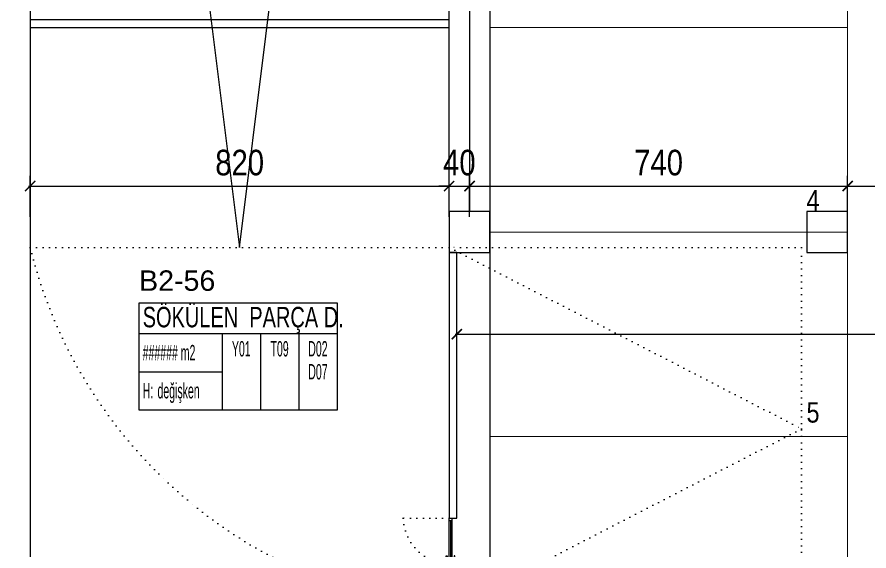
# Model space of a CAD drawing. Header units: metres. Extents: x -17822 to 152406, y -4219 to 19791.
# Drawn here: x 14 to 1682, y 216 to 1261 of the extents above; entities that cross this region are included whole.
import ezdxf
from ezdxf.enums import TextEntityAlignment as Align

# ---------------------------------------------------------------- set-up
doc = ezdxf.new("R2010")
doc.units = ezdxf.units.M
doc.header["$LTSCALE"] = 100
doc.header["$MEASUREMENT"] = 0
doc.linetypes.add('DOT2', pattern=[0.125, 0, -0.125])
doc.linetypes.add('HIDDEN', pattern=[0.375, 0.25, -0.125])
doc.layers.get('0').update_dxf_attribs({"color": 9, "lineweight": 9})
for name, color, linetype, lineweight in [('00', 9, 'Continuous', 9), ('01', 9, 'Continuous', 9), ('06B', 9, 'Continuous', 9), ('06D', 9, 'Continuous', 9), ('10', 9, 'Continuous', 9), ('15', 9, 'Continuous', 9), ('20', 9, 'DOT2', 9), ('21', 9, 'Continuous', 9), ('21_mahal200', 9, 'Continuous', 9), ('25', 9, 'Continuous', 9)]:
    doc.layers.add(name, color=color, linetype=linetype, lineweight=lineweight)
doc.styles.add('Arial', font='arial.ttf', dxfattribs={"height": 2.5})
doc.styles.add('MuuM_TEXT-STANDART', font='ARIALN.TTF')
doc.dimstyles.new('MuuM_DIM200', dxfattribs={"dimscale": 20, "dimtxt": 2, "dimasz": 1, "dimexe": 1, "dimexo": 1, "dimgap": 1, "dimtad": 1, "dimdec": 1, "dimrnd": 0.5, "dimdsep": 46, "dimtxsty": 'MuuM_TEXT-STANDART', "dimblk": 'ARCHTICK', "dimcen": 0, "dimdle": 0.15, "dimclrd": 256, "dimclre": 256, "dimclrt": 256, "dimadec": 0, "dimazin": 0, "dimtfac": 5, "dimtdec": 1, "dimtix": 1, "dimtmove": 2, "dimatfit": 3, "dimldrblk": 'DOT', "dimfxl": 3, "dimfxlon": 1, "dimtolj": 1, "dimlwd": -1, "dimlwe": -1, "dimarcsym": 0})

# ---------------------------------------------------------------- blocks, each defined once
blk = doc.blocks.new('p-kolon_80x80')
blk.add_lwpolyline([(-40, -40), (40, -40), (40, 40), (-40, 40)], close=True)
blk = doc.blocks.new('2.bod.sitatik')
at = {"layer": '01'}
for points in [[(40, -8750), (0, -8750), (0, -2950), (40, -2950), (40, -8710), (40, -8710)], [(860, -7750), (860, -7210), (900, -7210), (900, -7750)]]:
    blk.add_lwpolyline(points, close=True, dxfattribs=at)
for p in [(900, -7790), (1600, -7790)]:
    blk.add_blockref('p-kolon_80x80', p, dxfattribs=at)
blk = doc.blocks.new('p-işyeri')
at = {"color": 0, "const_width": 2}
blk.add_lwpolyline([(200, 0), (200, 700), (-200, 700), (-200, 0)], close=True, dxfattribs=at)
blk = doc.blocks.new('_ArchTick')
at = {"color": 0, "linetype": 'ByBlock', "const_width": 0.15}
blk.add_lwpolyline([(-0.5, -0.5), (0.5, 0.5)], dxfattribs=at)
blk = doc.blocks.new('*D506')
at = {"layer": '25', "transparency": 16777216}
for p, q in [((40, -32440.8), (40, -32360.8)), ((860, -32440.8), (860, -32360.8)), ((37, -32380.8), (863, -32380.8))]:
    blk.add_line(p, q, dxfattribs=at)
at = {"layer": '25', "transparency": 16777216, "xscale": 20, "yscale": 20, "zscale": 20, "rotation": 180}
blk.add_blockref('_ArchTick', (40, -32380.8), dxfattribs=at)
at = {"layer": '25', "transparency": 16777216, "xscale": 20, "yscale": 20, "zscale": 20}
blk.add_blockref('_ArchTick', (860, -32380.8), dxfattribs=at)
at = {"layer": '25', "transparency": 16777216, "insert": (450, -32335.2), "char_height": 50, "attachment_point": 5, "style": 'MuuM_TEXT-STANDART'}
blk.add_mtext('\\A1;820', dxfattribs=at)
blk = doc.blocks.new('_Dot')
at = {"color": 0, "linetype": 'ByBlock', "lineweight": -2}
blk.add_line((-0.5, 0), (-1, 0), dxfattribs=at)
at = {"color": 0, "linetype": 'ByBlock', "const_width": 0.5}
blk.add_lwpolyline([(-0.25, 0, 1), (0.25, 0, 1)], format="xyb", close=True, dxfattribs=at)
blk = doc.blocks.new('*D507')
at = {"layer": '25', "transparency": 16777216}
for p, q in [((860, -32440.8), (860, -32360.8)), ((900, -32440.8), (900, -32360.8)), ((860, -32380.8), (840, -32380.8)), ((860, -32380.8), (900, -32380.8)), ((900, -32380.8), (920, -32380.8))]:
    blk.add_line(p, q, dxfattribs=at)
at = {"layer": '25', "transparency": 16777216, "xscale": 20, "yscale": 20, "zscale": 20}
blk.add_blockref('_ArchTick', (860, -32380.8), dxfattribs=at)
at = {"layer": '25', "transparency": 16777216, "xscale": 20, "yscale": 20, "zscale": 20, "rotation": 180}
blk.add_blockref('_ArchTick', (900, -32380.8), dxfattribs=at)
at = {"layer": '25', "transparency": 16777216, "insert": (880, -32335.2), "char_height": 50, "attachment_point": 5, "style": 'MuuM_TEXT-STANDART'}
blk.add_mtext('\\A1;40', dxfattribs=at)
blk = doc.blocks.new('*D508')
at = {"layer": '25', "transparency": 16777216}
for p, q in [((900, -32440.8), (900, -32360.8)), ((1640, -32440.8), (1640, -32360.8)), ((897, -32380.8), (1643, -32380.8))]:
    blk.add_line(p, q, dxfattribs=at)
at = {"layer": '25', "transparency": 16777216, "xscale": 20, "yscale": 20, "zscale": 20, "rotation": 180}
blk.add_blockref('_ArchTick', (900, -32380.8), dxfattribs=at)
at = {"layer": '25', "transparency": 16777216, "xscale": 20, "yscale": 20, "zscale": 20}
blk.add_blockref('_ArchTick', (1640, -32380.8), dxfattribs=at)
at = {"layer": '25', "transparency": 16777216, "insert": (1270, -32335.2), "char_height": 50, "attachment_point": 5, "style": 'MuuM_TEXT-STANDART'}
blk.add_mtext('\\A1;740', dxfattribs=at)
blk = doc.blocks.new('*D509')
at = {"layer": '25', "transparency": 16777216}
for p, q in [((1640, -32440.8), (1640, -32360.8)), ((2300, -32440.8), (2300, -32360.8)), ((1637, -32380.8), (2303, -32380.8))]:
    blk.add_line(p, q, dxfattribs=at)
at = {"layer": '25', "transparency": 16777216, "xscale": 20, "yscale": 20, "zscale": 20, "rotation": 180}
blk.add_blockref('_ArchTick', (1640, -32380.8), dxfattribs=at)
at = {"layer": '25', "transparency": 16777216, "xscale": 20, "yscale": 20, "zscale": 20}
blk.add_blockref('_ArchTick', (2300, -32380.8), dxfattribs=at)
at = {"layer": '25', "transparency": 16777216, "insert": (1970, -32335.2), "char_height": 50, "attachment_point": 5, "style": 'MuuM_TEXT-STANDART'}
blk.add_mtext('\\A1;660', dxfattribs=at)
blk = doc.blocks.new('*D521')
at = {"layer": '25', "transparency": 16777216}
for p, q in [((875, -32730.8), (875, -32650.8)), ((4425, -32730.8), (4425, -32650.8)), ((872, -32670.8), (4428, -32670.8))]:
    blk.add_line(p, q, dxfattribs=at)
at = {"layer": '25', "transparency": 16777216, "xscale": 20, "yscale": 20, "zscale": 20, "rotation": 180}
blk.add_blockref('_ArchTick', (875, -32670.8), dxfattribs=at)
at = {"layer": '25', "transparency": 16777216, "xscale": 20, "yscale": 20, "zscale": 20}
blk.add_blockref('_ArchTick', (4425, -32670.8), dxfattribs=at)
at = {"layer": '25', "transparency": 16777216, "insert": (2650, -32625.3), "char_height": 50, "attachment_point": 5, "style": 'MuuM_TEXT-STANDART'}
blk.add_mtext('\\A1;3550', dxfattribs=at)
blk = doc.blocks.new('p-al-01_a')
at = {"layer": '06B'}
for points in [[(-5, -88.6), (-11.2, -88.6), (-11.2, -73.6), (-9.4, -73.6), (-9.4, -86.4), (-9.4, -86.4), (-5, -86.4), (-5, -88.6)], [(0, -88.6), (6.2, -88.6), (6.2, -73.6), (4.4, -73.6), (4.4, -86.4), (4.4, -86.4), (0, -86.4), (0, -88.6)]]:
    blk.add_lwpolyline(points, dxfattribs=at)
at = {"layer": '06D'}
for p, q in [((-5, -86.9), (-5, -5)), ((0, -5), (0, -86.9)), ((-5, -93.1), (-5, -175)), ((0, -175), (0, -93.1))]:
    blk.add_line(p, q, dxfattribs=at)
at = {"layer": '10'}
for points in [[(-5, 0), (0, 0), (0, -5), (-5, -5)], [(-5, -85), (0, -85), (0, -90), (-5, -90)], [(-5, -95), (0, -95), (0, -90), (-5, -90)], [(-5, -180), (0, -180), (0, -175), (-5, -175)]]:
    blk.add_lwpolyline(points, close=True, dxfattribs=at)
at = {"layer": '15'}
for points in [[(-2.5, -5), (-2.5, -85)], [(-2.5, -175), (-2.5, -95)]]:
    blk.add_lwpolyline(points, dxfattribs=at)
at = {"layer": '20'}
for points in [[(-5.3, 0), (-94.9, 0)], [(-5.3, -180), (-94.9, -180)], [(-5, -180), (-94.9, -180)]]:
    blk.add_lwpolyline(points, dxfattribs=at)
for centre, start, end in [((-1.5, 3.4), 182.0745, 267.6937), ((-1.5, -183.4), 92.3063, 177.9255)]:
    blk.add_arc(centre, 93.5, start, end, dxfattribs=at)
blk = doc.blocks.new('0_roomno2')
blk.add_lwpolyline([(19.375, -10.5), (0, -10.5), (0, 0), (19.375, 0)], close=True)
for points in [[(0, -3), (19.375, -3)], [(8.125, -3), (8.125, -10.5)], [(11.875, -3), (11.875, -10.5)], [(15.625, -3), (15.625, -10.5)], [(0, -6.75), (8.125, -6.75)]]:
    blk.add_lwpolyline(points)
at = {"style": 'MuuM_TEXT-STANDART', "width": 0.6}
blk.add_text('H:', height=1.5, dxfattribs=at).set_placement((0.35, -8.608), align=Align.MIDDLE_LEFT)
at = {"style": 'Arial'}
blk.add_attdef('ODANO', (0, 1.17), '', height=2, dxfattribs=at)
blk.add_attdef('MEKANADI', text='', height=2, dxfattribs=at).set_placement((0.35, -3), align=Align.BOTTOM_LEFT)
at = {"style": 'MuuM_TEXT-STANDART', "width": 0.6}
for tag, p in [('M2', (0.35, -4.875)), ('TEMIZTAVANYUKSEKLIGI', (1.8, -8.608))]:
    blk.add_attdef(tag, text='', height=1.5, dxfattribs=at).set_placement(p, align=Align.MIDDLE_LEFT)
for tag, p in [('YER01', (10, -4.5)), ('TAVAN01', (13.75, -4.5)), ('DUVAR01', (17.5, -4.5)), ('YER02', (10, -6.75)), ('TAVAN02', (13.75, -6.75)), ('DUVAR02', (17.5, -6.75)), ('YER03', (10, -9)), ('TAVAN03', (13.75, -9)), ('DUVAR03', (17.5, -9))]:
    blk.add_attdef(tag, text='', height=1.5, dxfattribs=at).set_placement(p, align=Align.MIDDLE_CENTER)
blk = doc.blocks.new('2.bod.Mimari')
at = {"layer": '00'}
for points in [[(40, -7375), (40, -7390), (860, -7390), (860, -7375)], [(860, -7830), (860.25, -8350), (875.25, -8350), (875, -7830)]]:
    blk.add_lwpolyline(points, close=True, dxfattribs=at)
at = {"layer": '06D'}
blk.add_lwpolyline([(243.11, -6165), (450, -7820), (655.62, -6165)], dxfattribs=at)
at = {"layer": '06D', "linetype": 'DOT2'}
blk.add_lwpolyline([(1550, -8530), (1550, -7820), (860, -7820), (1550, -8175), (860, -8530, -0.317932), (40, -7820), (860, -7820)], format="xyb", dxfattribs=at)
blk.add_blockref('p-al-01_a', (865.25, -8350))
at = {"layer": '06D', "color": 89, "linetype": 'HIDDEN', "true_color": 0x2e4d23, "rotation": 90}
for p in [(1640, -7190), (1640, -7590), (1640, -7990), (1640, -8390)]:
    blk.add_blockref('p-işyeri', p, dxfattribs=at)
at = {"layer": '21_mahal200'}
ref = blk.add_blockref('0_roomno2', (253.2, -7928.5), dxfattribs=dict(at, xscale=20, yscale=20, zscale=20))
ref.add_attrib('ODANO', 'B2-56', (253.2, -7905.1), dxfattribs={"layer": '0', "height": 40, "style": 'Arial'})
ref.add_attrib('MEKANADI', 'SÖKÜLEN  PARÇA D.', dxfattribs={"layer": '0', "height": 40, "style": 'Arial', "width": 0.7}).set_placement((260.2, -7988.5), align=Align.BOTTOM_LEFT)
ref.add_attrib('M2', '###### m2', dxfattribs={"layer": '0', "height": 30, "style": 'MuuM_TEXT-STANDART', "width": 0.6}).set_placement((260.2, -8026), align=Align.MIDDLE_LEFT)
ref.add_attrib('TEMIZTAVANYUKSEKLIGI', 'değişken', dxfattribs={"layer": '0', "height": 30, "style": 'MuuM_TEXT-STANDART', "width": 0.6}).set_placement((289.2, -8100.66), align=Align.MIDDLE_LEFT)
ref.add_attrib('YER01', 'Y01', dxfattribs={"layer": '0', "height": 30, "style": 'MuuM_TEXT-STANDART', "width": 0.6}).set_placement((453.2, -8018.5), align=Align.MIDDLE_CENTER)
ref.add_attrib('TAVAN01', 'T09', dxfattribs={"layer": '0', "height": 30, "style": 'MuuM_TEXT-STANDART', "width": 0.6}).set_placement((528.2, -8018.5), align=Align.MIDDLE_CENTER)
ref.add_attrib('DUVAR01', 'D02', dxfattribs={"layer": '0', "height": 30, "style": 'MuuM_TEXT-STANDART', "width": 0.6}).set_placement((603.2, -8018.5), align=Align.MIDDLE_CENTER)
ref.add_attrib('DUVAR02', 'D07', dxfattribs={"layer": '0', "height": 30, "style": 'MuuM_TEXT-STANDART', "width": 0.6}).set_placement((603.2, -8063.5), align=Align.MIDDLE_CENTER)
at = {"layer": '21', "style": 'MuuM_TEXT-STANDART'}
for s, p in [('4', (1585, -7760)), ('5', (1585, -8175))]:
    blk.add_text(s, height=40, dxfattribs=at).set_placement(p, align=Align.BOTTOM_RIGHT)
at = {"layer": '25'}
for base, p1, p2, picture, middle in [((860, -7699.98), (40.01, -7959.39), (860, -7794.89), '*D506', (450, -7654.45)), ((900, -7699.98), (860, -7959.39), (900, -7889.37), '*D507', (880, -7654.45)), ((1640, -7699.98), (900, -7959.39), (1640, -7889.37), '*D508', (1270, -7654.45)), ((2300, -7699.98), (1640, -7959.4), (2300, -7889.37), '*D509', (1970, -7654.45)), ((4425, -7990), (875, -8249.42), (4425, -8179.39), '*D521', (2650, -7944.47))]:
    dim = blk.add_linear_dim(base=base, p1=p1, p2=p2, dimstyle='MuuM_DIM200', override={"dimtxt": 2.5}, dxfattribs=at)
    dim.commit()
    dim.dimension.update_dxf_attribs({"geometry": picture, "text_midpoint": middle, "insert": (0, 24680.79)})

msp = doc.modelspace()

# ---------------------------------------------------------------- block references
for name in ['2.bod.sitatik', '2.bod.Mimari']:
    msp.add_blockref(name, (0, 8630))

doc.saveas('drawing.dxf')
